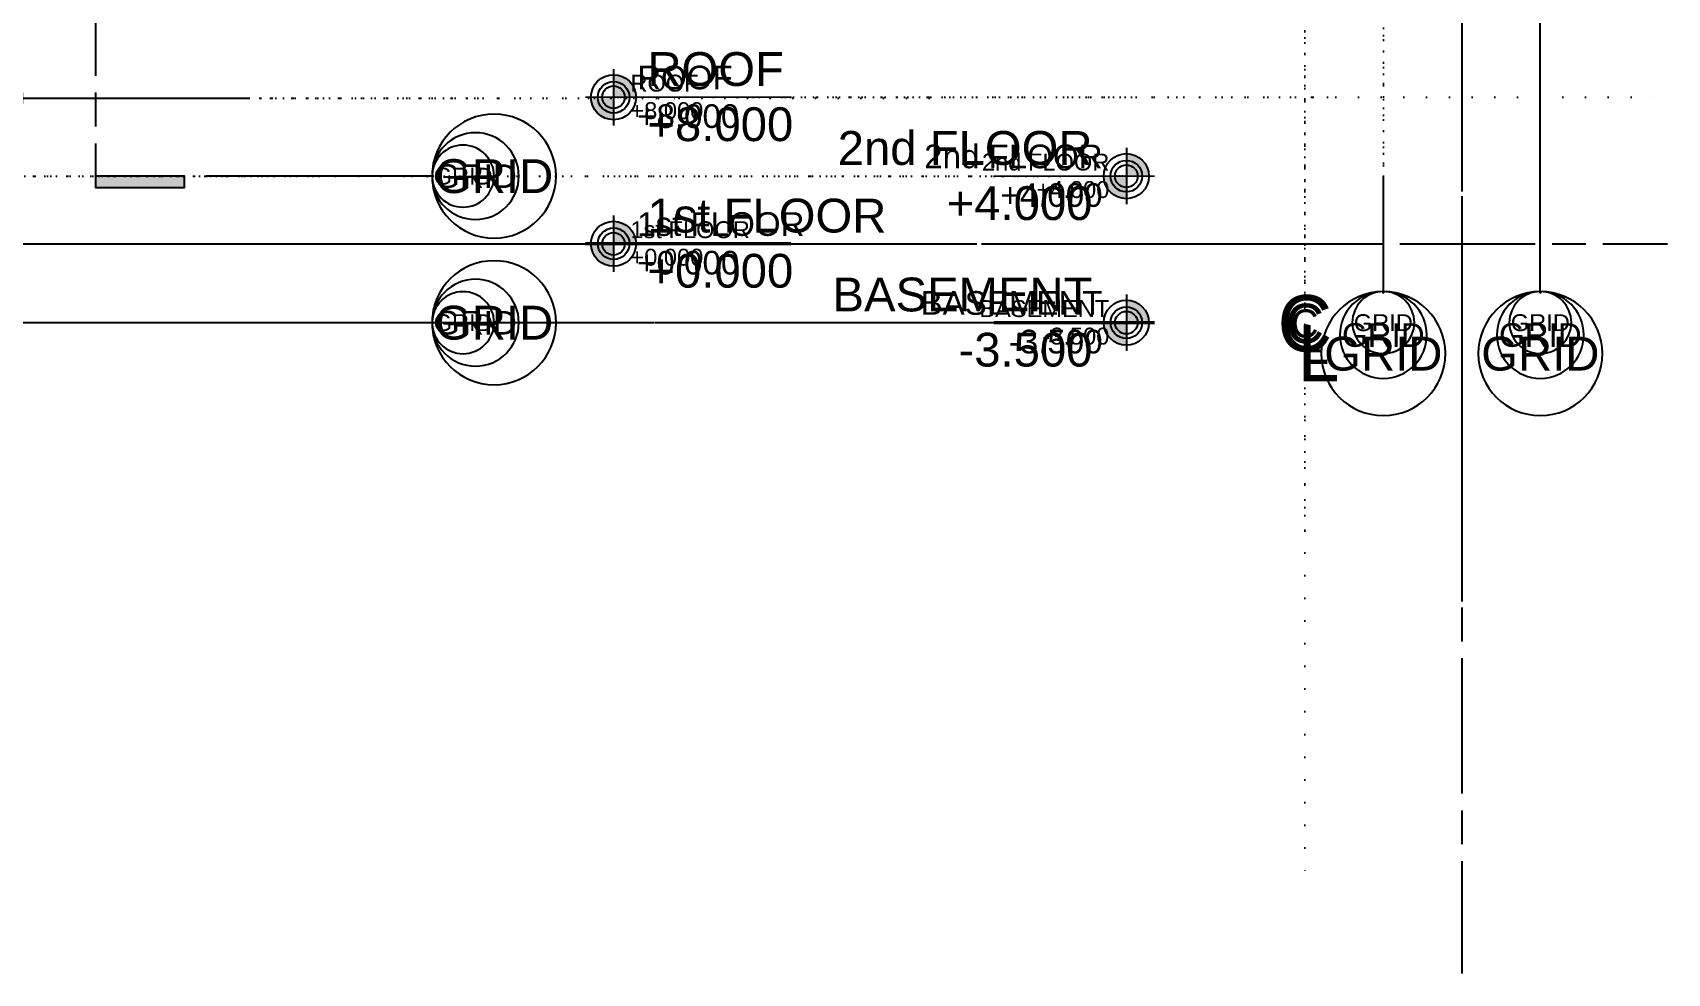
# Model space of a CAD drawing. Header units: centimetres. Extents: x -292707 to 138715, y -53922 to 66277.
# Drawn here: x -2898 to -1811, y -956 to -330 of the extents above; entities that cross this region are included whole.
import ezdxf
from ezdxf.enums import TextEntityAlignment as Align

# ---------------------------------------------------------------- set-up
doc = ezdxf.new("R2010")
doc.units = ezdxf.units.CM
doc.linetypes.add('ACAD_ISO08W100', pattern=[36, 24, -3, 6, -3])
doc.linetypes.add('DOT3', pattern=[1, 0, -1])
for name, color, linetype in [('0 @ 0.1', 7, 'Continuous'), ('0 @ 10', 7, 'Continuous'), ('0 @ 5', 7, 'Continuous'), ('0 @ 7', 7, 'Continuous'), ('A-ALINE-3', 111, 'Continuous'), ('A-ALINE-3 @ 0.1', 111, 'Continuous'), ('A-ALINE-3 @ 10', 111, 'Continuous'), ('A-ALINE-3 @ 5', 111, 'Continuous'), ('A-ALINE-3 @ 7', 111, 'Continuous'), ('A-ANNOTATION', 144, 'Continuous'), ('A-ANNOTATION @ 0.1', 144, 'Continuous'), ('A-ANNOTATION @ 10', 144, 'Continuous'), ('A-ANNOTATION @ 5', 144, 'Continuous'), ('A-ANNOTATION @ 7', 144, 'Continuous'), ('A-TEXT', 254, 'Continuous')]:
    doc.layers.add(name, color=color, linetype=linetype)
doc.styles.add('Font 9 pt', font='GOTHIC.TTF', dxfattribs={"height": 2.15})
doc.styles.get("Standard").update_dxf_attribs({"font": 'arial.ttf'})

# ---------------------------------------------------------------- blocks, each defined once
blk = doc.blocks.new('CL')
at = {"layer": 'Defpoints'}
blk.add_point((0, 0), dxfattribs=at)
at = {"char_height": 2.5, "attachment_point": 5, "style": 'Font 9 pt'}
for s, heights, insert in [('C', [147.812], (0, 0)), ('L', [0], (0.6, -1.3))]:
    blk.add_mtext_dynamic_manual_height_columns(s, width=187.20311, gutter_width=625, heights=heights, dxfattribs=dict(at, insert=insert))
blk = doc.blocks.new('*U1183')
at = {"layer": 'A-ANNOTATION @ 0.1', "xscale": 0.15, "yscale": 0.15, "zscale": 0.15}
blk.add_blockref('CL', (-2052.4, -523.7), dxfattribs=at)
at = {"layer": 'A-ANNOTATION @ 10', "xscale": 15, "yscale": 15, "zscale": 15}
blk.add_blockref('CL', (-2052.4, -523.7), dxfattribs=at)
at = {"layer": 'A-ANNOTATION @ 5', "xscale": 7.5, "yscale": 7.5, "zscale": 7.5}
blk.add_blockref('CL', (-2052.4, -523.7), dxfattribs=at)
at = {"layer": 'A-ANNOTATION @ 7', "xscale": 10.5, "yscale": 10.5, "zscale": 10.5}
blk.add_blockref('CL', (-2052.4, -523.7), dxfattribs=at)
blk = doc.blocks.new('*U32')
at = {"layer": 'A-ANNOTATION', "ltscale": 0.5}
blk.add_line((0, 0), (10, 0), dxfattribs=at)
at = {"layer": 'A-ANNOTATION', "linetype": 'ACAD_ISO08W100', "ltscale": 0.25}
blk.add_lwpolyline([(10, 0), (41.965, 0)], dxfattribs=at)
at = {"layer": 'A-ANNOTATION'}
blk.add_circle((-2.75, 0), 2.75, dxfattribs=at)
at = {"layer": 'A-TEXT'}
blk.add_attdef('N', text='', height=0.9, dxfattribs=at).set_placement((-2.75, 0), align=Align.MIDDLE_CENTER)
blk = doc.blocks.new('*U1199')
at = {"layer": '0 @ 0.1', "color": 124}
ref = blk.add_blockref('*U32', (-2906.2, -470.5), dxfattribs=dict(at, xscale=0.15, yscale=0.15, zscale=0.15))
ref.add_attrib('N', 'GRID', dxfattribs={"layer": 'A-TEXT', "height": 0.225}).set_placement((-2906.7, -470.5), align=Align.MIDDLE_CENTER)
at = {"layer": '0 @ 10', "color": 124}
ref = blk.add_blockref('*U32', (-2906.2, -470.5), dxfattribs=dict(at, xscale=15, yscale=15, zscale=15))
ref.add_attrib('N', 'GRID', dxfattribs={"layer": 'A-TEXT', "height": 22.5}).set_placement((-2947.5, -470.5), align=Align.MIDDLE_CENTER)
at = {"layer": '0 @ 5', "color": 124}
ref = blk.add_blockref('*U32', (-2906.2, -470.5), dxfattribs=dict(at, xscale=7.5, yscale=7.5, zscale=7.5))
ref.add_attrib('N', 'GRID', dxfattribs={"layer": 'A-TEXT', "height": 11.25}).set_placement((-2926.9, -470.5), align=Align.MIDDLE_CENTER)
at = {"layer": '0 @ 7', "color": 124}
ref = blk.add_blockref('*U32', (-2906.2, -470.5), dxfattribs=dict(at, xscale=10.5, yscale=10.5, zscale=10.5))
ref.add_attrib('N', 'GRID', dxfattribs={"layer": 'A-TEXT', "height": 15.75}).set_placement((-2935.1, -470.5), align=Align.MIDDLE_CENTER)
blk = doc.blocks.new('*U33')
at = {"layer": 'A-ANNOTATION', "ltscale": 0.5}
blk.add_line((0, 0), (10, 0), dxfattribs=at)
at = {"layer": 'A-ANNOTATION', "linetype": 'DOT3'}
blk.add_lwpolyline([(10, 0), (41.842, 0)], dxfattribs=at)
at = {"layer": 'A-ANNOTATION'}
blk.add_circle((-2.75, 0), 2.75, dxfattribs=at)
at = {"layer": 'A-TEXT'}
blk.add_attdef('N', text='', height=0.9, dxfattribs=at).set_placement((-2.75, 0), align=Align.MIDDLE_CENTER)
blk = doc.blocks.new('*U1200')
at = {"layer": '0 @ 0.1', "color": 124}
ref = blk.add_blockref('*U33', (-2905.3, -373.6), dxfattribs=dict(at, xscale=0.15, yscale=0.15, zscale=0.15))
ref.add_attrib('N', 'GRID', dxfattribs={"layer": 'A-TEXT', "height": 0.225}).set_placement((-2905.7, -373.6), align=Align.MIDDLE_CENTER)
at = {"layer": '0 @ 10', "color": 124}
ref = blk.add_blockref('*U33', (-2905.3, -373.6), dxfattribs=dict(at, xscale=15, yscale=15, zscale=15))
ref.add_attrib('N', 'GRID', dxfattribs={"layer": 'A-TEXT', "height": 22.5}).set_placement((-2946.6, -373.6), align=Align.MIDDLE_CENTER)
at = {"layer": '0 @ 5', "color": 124}
ref = blk.add_blockref('*U33', (-2905.3, -373.6), dxfattribs=dict(at, xscale=7.5, yscale=7.5, zscale=7.5))
ref.add_attrib('N', 'GRID', dxfattribs={"layer": 'A-TEXT', "height": 11.25}).set_placement((-2925.9, -373.6), align=Align.MIDDLE_CENTER)
at = {"layer": '0 @ 7', "color": 124}
ref = blk.add_blockref('*U33', (-2905.3, -373.6), dxfattribs=dict(at, xscale=10.5, yscale=10.5, zscale=10.5))
ref.add_attrib('N', 'GRID', dxfattribs={"layer": 'A-TEXT', "height": 15.75}).set_placement((-2934.2, -373.6), align=Align.MIDDLE_CENTER)
blk = doc.blocks.new('*U34')
at = {"layer": 'A-ANNOTATION', "ltscale": 0.5}
blk.add_line((0, 0), (10, 0), dxfattribs=at)
at = {"layer": 'A-ANNOTATION', "linetype": 'DOT3'}
blk.add_lwpolyline([(10, 0), (41.842, 0)], dxfattribs=at)
at = {"layer": 'A-ANNOTATION'}
blk.add_circle((-2.75, 0), 2.75, dxfattribs=at)
at = {"layer": 'A-TEXT'}
blk.add_attdef('N', text='', height=0.9, dxfattribs=at).set_placement((-2.75, 0), align=Align.MIDDLE_CENTER)
blk = doc.blocks.new('*U1201')
at = {"layer": '0 @ 0.1', "color": 124}
ref = blk.add_blockref('*U34', (-2632.8, -425.5), dxfattribs=dict(at, xscale=-0.15, yscale=0.15, zscale=0.15))
ref.add_attrib('N', 'GRID', dxfattribs={"layer": 'A-TEXT', "height": 0.225}).set_placement((-2632.3, -425.5), align=Align.MIDDLE_CENTER)
at = {"layer": '0 @ 10', "color": 124}
ref = blk.add_blockref('*U34', (-2632.8, -425.5), dxfattribs=dict(at, xscale=-15, yscale=15, zscale=15))
ref.add_attrib('N', 'GRID', dxfattribs={"layer": 'A-TEXT', "height": 22.5}).set_placement((-2591.5, -425.5), align=Align.MIDDLE_CENTER)
at = {"layer": '0 @ 5', "color": 124}
ref = blk.add_blockref('*U34', (-2632.8, -425.5), dxfattribs=dict(at, xscale=-7.5, yscale=7.5, zscale=7.5))
ref.add_attrib('N', 'GRID', dxfattribs={"layer": 'A-TEXT', "height": 11.25}).set_placement((-2612.1, -425.5), align=Align.MIDDLE_CENTER)
at = {"layer": '0 @ 7', "color": 124}
ref = blk.add_blockref('*U34', (-2632.8, -425.5), dxfattribs=dict(at, xscale=-10.5, yscale=10.5, zscale=10.5))
ref.add_attrib('N', 'GRID', dxfattribs={"layer": 'A-TEXT', "height": 15.75}).set_placement((-2603.9, -425.5), align=Align.MIDDLE_CENTER)
blk = doc.blocks.new('*U35')
at = {"layer": 'A-ANNOTATION', "ltscale": 0.5}
blk.add_line((0, 0), (10, 0), dxfattribs=at)
at = {"layer": 'A-ANNOTATION', "linetype": 'ACAD_ISO08W100', "ltscale": 0.25}
blk.add_lwpolyline([(10, 0), (42.005, 0)], dxfattribs=at)
at = {"layer": 'A-ANNOTATION'}
blk.add_circle((-2.75, 0), 2.75, dxfattribs=at)
at = {"layer": 'A-TEXT'}
blk.add_attdef('N', text='', height=0.9, dxfattribs=at).set_placement((-2.75, 0), align=Align.MIDDLE_CENTER)
blk = doc.blocks.new('*U1202')
at = {"layer": '0 @ 0.1', "color": 124}
ref = blk.add_blockref('*U35', (-2632.8, -523), dxfattribs=dict(at, xscale=-0.15, yscale=0.15, zscale=0.15))
ref.add_attrib('N', 'GRID', dxfattribs={"layer": 'A-TEXT', "height": 0.225}).set_placement((-2632.3, -523), align=Align.MIDDLE_CENTER)
at = {"layer": '0 @ 10', "color": 124}
ref = blk.add_blockref('*U35', (-2632.8, -523), dxfattribs=dict(at, xscale=-15, yscale=15, zscale=15))
ref.add_attrib('N', 'GRID', dxfattribs={"layer": 'A-TEXT', "height": 22.5}).set_placement((-2591.5, -523), align=Align.MIDDLE_CENTER)
at = {"layer": '0 @ 5', "color": 124}
ref = blk.add_blockref('*U35', (-2632.8, -523), dxfattribs=dict(at, xscale=-7.5, yscale=7.5, zscale=7.5))
ref.add_attrib('N', 'GRID', dxfattribs={"layer": 'A-TEXT', "height": 11.25}).set_placement((-2612.1, -523), align=Align.MIDDLE_CENTER)
at = {"layer": '0 @ 7', "color": 124}
ref = blk.add_blockref('*U35', (-2632.8, -523), dxfattribs=dict(at, xscale=-10.5, yscale=10.5, zscale=10.5))
ref.add_attrib('N', 'GRID', dxfattribs={"layer": 'A-TEXT', "height": 15.75}).set_placement((-2603.9, -523), align=Align.MIDDLE_CENTER)
blk = doc.blocks.new('*U40')
at = {"layer": 'A-ANNOTATION'}
h = blk.add_hatch(color=256, dxfattribs=at)
h.dxf.hatch_style = 1
h.paths.add_polyline_path([(1, 0, 0.414214), (0, 1), (0, 0)])
h.paths.add_polyline_path([(0, 0), (-1, 0, 0.414214), (0, -1)])
blk.add_lwpolyline([(0, 1.25), (0, -1.25)], dxfattribs=at)
at = {"layer": 'A-ANNOTATION', "const_width": 0.075}
blk.add_lwpolyline([(-1.25, 0), (7.861, 0)], dxfattribs=at)
at = {"layer": 'A-ANNOTATION', "linetype": 'DOT3'}
blk.add_lwpolyline([(7.861, 0), (46.718, 0)], dxfattribs=at)
at = {"layer": 'A-ANNOTATION'}
blk.add_circle((0, 0), 1, dxfattribs=at)
at = {"layer": 'A-TEXT', "style": 'Font 9 pt'}
blk.add_attdef('FLOOR', text='', height=0.625, dxfattribs=at).set_placement((-0.5, 0), align=Align.BOTTOM_RIGHT)
blk.add_attdef('ELEVATION', text='', height=0.625, dxfattribs=at).set_placement((-0.5, -0.125), align=Align.TOP_RIGHT)
blk = doc.blocks.new('*U1207')
at = {"layer": '0 @ 0.1'}
ref = blk.add_blockref('*U40', (-2512.1, -373), dxfattribs=dict(at, xscale=0.15, yscale=0.15, zscale=0.15))
ref.add_attrib('FLOOR', 'ROOF', dxfattribs={"layer": 'A-TEXT', "height": 0.225}).set_placement((-2511.9, -372.7), align=Align.TOP_LEFT)
ref.add_attrib('ELEVATION', '+8.000', dxfattribs={"layer": 'A-TEXT', "height": 0.225}).set_placement((-2511.9, -373), align=Align.TOP_LEFT)
at = {"layer": '0 @ 10'}
ref = blk.add_blockref('*U40', (-2512.1, -373), dxfattribs=dict(at, xscale=15, yscale=15, zscale=15))
ref.add_attrib('FLOOR', 'ROOF', dxfattribs={"layer": 'A-TEXT', "height": 22.5}).set_placement((-2489.6, -343), align=Align.TOP_LEFT)
ref.add_attrib('ELEVATION', '+8.000', dxfattribs={"layer": 'A-TEXT', "height": 22.5}).set_placement((-2489.6, -379.7), align=Align.TOP_LEFT)
at = {"layer": '0 @ 5'}
ref = blk.add_blockref('*U40', (-2512.1, -373), dxfattribs=dict(at, xscale=7.5, yscale=7.5, zscale=7.5))
ref.add_attrib('FLOOR', 'ROOF', dxfattribs={"layer": 'A-TEXT', "height": 11.25}).set_placement((-2500.9, -358), align=Align.TOP_LEFT)
ref.add_attrib('ELEVATION', '+8.000', dxfattribs={"layer": 'A-TEXT', "height": 11.25}).set_placement((-2500.9, -376.3), align=Align.TOP_LEFT)
at = {"layer": '0 @ 7'}
ref = blk.add_blockref('*U40', (-2512.1, -373), dxfattribs=dict(at, xscale=10.5, yscale=10.5, zscale=10.5))
ref.add_attrib('FLOOR', 'ROOF', dxfattribs={"layer": 'A-TEXT', "height": 15.75}).set_placement((-2496.4, -352), align=Align.TOP_LEFT)
ref.add_attrib('ELEVATION', '+8.000', dxfattribs={"layer": 'A-TEXT', "height": 15.75}).set_placement((-2496.4, -377.7), align=Align.TOP_LEFT)
blk = doc.blocks.new('*U41')
at = {"layer": 'A-ANNOTATION'}
h = blk.add_hatch(color=256, dxfattribs=at)
h.dxf.hatch_style = 1
h.paths.add_polyline_path([(1, 0, 0.414214), (0, 1), (0, 0)])
h.paths.add_polyline_path([(0, 0), (-1, 0, 0.414214), (0, -1)])
blk.add_lwpolyline([(0, 1.25), (0, -1.25)], dxfattribs=at)
at = {"layer": 'A-ANNOTATION', "ltscale": 0.5, "const_width": 0.15}
for points in [[(-1.25, 0), (-5.861, 0)], [(1.25, 0), (-1.25, 0)]]:
    blk.add_lwpolyline(points, dxfattribs=at)
at = {"layer": 'A-ANNOTATION', "linetype": 'ACAD_ISO08W100', "ltscale": 0.25}
blk.add_lwpolyline([(-5.861, 0), (-46.718, 0)], dxfattribs=at)
at = {"layer": 'A-ANNOTATION'}
blk.add_circle((0, 0), 1, dxfattribs=at)
at = {"layer": 'A-TEXT', "style": 'Font 9 pt'}
blk.add_attdef('FLOOR', text='', height=1.25, dxfattribs=at).set_placement((-1, 0), align=Align.BOTTOM_RIGHT)
blk.add_attdef('ELEVATION', text='', height=1.25, dxfattribs=at).set_placement((-1, -0.25), align=Align.TOP_RIGHT)
blk = doc.blocks.new('*U1208')
at = {"layer": '0 @ 0.1', "linetype": 'ACAD_ISO08W100'}
ref = blk.add_blockref('*U41', (-2171.1, -523), dxfattribs=dict(at, xscale=0.15, yscale=0.15, zscale=0.15))
ref.add_attrib('FLOOR', 'BASEMENT', dxfattribs={"layer": 'A-TEXT', "height": 0.225}).set_placement((-2171.3, -522.7), align=Align.TOP_RIGHT)
ref.add_attrib('ELEVATION', '-3.500', dxfattribs={"layer": 'A-TEXT', "height": 0.225}).set_placement((-2171.3, -523), align=Align.TOP_RIGHT)
at = {"layer": '0 @ 10', "linetype": 'ACAD_ISO08W100'}
ref = blk.add_blockref('*U41', (-2171.1, -523), dxfattribs=dict(at, xscale=15, yscale=15, zscale=15))
ref.add_attrib('FLOOR', 'BASEMENT', dxfattribs={"layer": 'A-TEXT', "height": 22.5}).set_placement((-2193.6, -493), align=Align.TOP_RIGHT)
ref.add_attrib('ELEVATION', '-3.500', dxfattribs={"layer": 'A-TEXT', "height": 22.5}).set_placement((-2193.6, -529.7), align=Align.TOP_RIGHT)
at = {"layer": '0 @ 5', "linetype": 'ACAD_ISO08W100'}
ref = blk.add_blockref('*U41', (-2171.1, -523), dxfattribs=dict(at, xscale=7.5, yscale=7.5, zscale=7.5))
ref.add_attrib('FLOOR', 'BASEMENT', dxfattribs={"layer": 'A-TEXT', "height": 11.25}).set_placement((-2182.4, -508), align=Align.TOP_RIGHT)
ref.add_attrib('ELEVATION', '-3.500', dxfattribs={"layer": 'A-TEXT', "height": 11.25}).set_placement((-2182.4, -526.3), align=Align.TOP_RIGHT)
at = {"layer": '0 @ 7', "linetype": 'ACAD_ISO08W100'}
ref = blk.add_blockref('*U41', (-2171.1, -523), dxfattribs=dict(at, xscale=10.5, yscale=10.5, zscale=10.5))
ref.add_attrib('FLOOR', 'BASEMENT', dxfattribs={"layer": 'A-TEXT', "height": 15.75}).set_placement((-2186.9, -502), align=Align.TOP_RIGHT)
ref.add_attrib('ELEVATION', '-3.500', dxfattribs={"layer": 'A-TEXT', "height": 15.75}).set_placement((-2186.9, -527.7), align=Align.TOP_RIGHT)
blk = doc.blocks.new('*U42')
at = {"layer": 'A-ANNOTATION'}
h = blk.add_hatch(color=256, dxfattribs=at)
h.dxf.hatch_style = 1
h.paths.add_polyline_path([(1, 0, 0.414214), (0, 1), (0, 0)])
h.paths.add_polyline_path([(0, 0), (-1, 0, 0.414214), (0, -1)])
blk.add_lwpolyline([(0, 1.25), (0, -1.25)], dxfattribs=at)
at = {"layer": 'A-ANNOTATION', "linetype": 'DOT3'}
blk.add_lwpolyline([(-5.861, 0), (-46.718, 0)], dxfattribs=at)
at = {"layer": 'A-ANNOTATION', "const_width": 0.075}
blk.add_lwpolyline([(1.25, 0), (-5.861, 0)], dxfattribs=at)
at = {"layer": 'A-ANNOTATION'}
blk.add_circle((0, 0), 1, dxfattribs=at)
at = {"layer": 'A-TEXT', "style": 'Font 9 pt'}
blk.add_attdef('FLOOR', text='', height=0.625, dxfattribs=at).set_placement((-0.5, 0), align=Align.BOTTOM_RIGHT)
blk.add_attdef('ELEVATION', text='', height=0.625, dxfattribs=at).set_placement((-0.5, -0.125), align=Align.TOP_RIGHT)
blk = doc.blocks.new('*U1209')
at = {"layer": '0 @ 0.1'}
ref = blk.add_blockref('*U42', (-2171.1, -425.5), dxfattribs=dict(at, xscale=0.15, yscale=0.15, zscale=0.15))
ref.add_attrib('FLOOR', '2nd FLOOR', dxfattribs={"layer": 'A-TEXT', "height": 0.225}).set_placement((-2171.3, -425.2), align=Align.TOP_RIGHT)
ref.add_attrib('ELEVATION', '+4.000', dxfattribs={"layer": 'A-TEXT', "height": 0.225}).set_placement((-2171.3, -425.5), align=Align.TOP_RIGHT)
at = {"layer": '0 @ 10'}
ref = blk.add_blockref('*U42', (-2171.1, -425.5), dxfattribs=dict(at, xscale=15, yscale=15, zscale=15))
ref.add_attrib('FLOOR', '2nd FLOOR', dxfattribs={"layer": 'A-TEXT', "height": 22.5}).set_placement((-2193.6, -395.5), align=Align.TOP_RIGHT)
ref.add_attrib('ELEVATION', '+4.000', dxfattribs={"layer": 'A-TEXT', "height": 22.5}).set_placement((-2193.6, -432.2), align=Align.TOP_RIGHT)
at = {"layer": '0 @ 5'}
ref = blk.add_blockref('*U42', (-2171.1, -425.5), dxfattribs=dict(at, xscale=7.5, yscale=7.5, zscale=7.5))
ref.add_attrib('FLOOR', '2nd FLOOR', dxfattribs={"layer": 'A-TEXT', "height": 11.25}).set_placement((-2182.4, -410.5), align=Align.TOP_RIGHT)
ref.add_attrib('ELEVATION', '+4.000', dxfattribs={"layer": 'A-TEXT', "height": 11.25}).set_placement((-2182.4, -428.8), align=Align.TOP_RIGHT)
at = {"layer": '0 @ 7'}
ref = blk.add_blockref('*U42', (-2171.1, -425.5), dxfattribs=dict(at, xscale=10.5, yscale=10.5, zscale=10.5))
ref.add_attrib('FLOOR', '2nd FLOOR', dxfattribs={"layer": 'A-TEXT', "height": 15.75}).set_placement((-2186.9, -404.5), align=Align.TOP_RIGHT)
ref.add_attrib('ELEVATION', '+4.000', dxfattribs={"layer": 'A-TEXT', "height": 15.75}).set_placement((-2186.9, -430.2), align=Align.TOP_RIGHT)
blk = doc.blocks.new('*U43')
at = {"layer": 'A-ANNOTATION'}
h = blk.add_hatch(color=256, dxfattribs=at)
h.dxf.hatch_style = 1
h.paths.add_polyline_path([(1, 0, 0.414214), (0, 1), (0, 0)])
h.paths.add_polyline_path([(0, 0), (-1, 0, 0.414214), (0, -1)])
blk.add_lwpolyline([(0, 1.25), (0, -1.25)], dxfattribs=at)
at = {"layer": 'A-ANNOTATION', "ltscale": 0.5, "const_width": 0.15}
for points in [[(1.25, 0), (-1.25, 0)], [(1.25, 0), (7.861, 0)]]:
    blk.add_lwpolyline(points, dxfattribs=at)
at = {"layer": 'A-ANNOTATION', "linetype": 'ACAD_ISO08W100', "ltscale": 0.25}
blk.add_lwpolyline([(7.861, 0), (46.718, 0)], dxfattribs=at)
at = {"layer": 'A-ANNOTATION'}
blk.add_circle((0, 0), 1, dxfattribs=at)
at = {"layer": 'A-TEXT', "style": 'Font 9 pt'}
blk.add_attdef('FLOOR', text='', height=1.25, dxfattribs=at).set_placement((-1, 0), align=Align.BOTTOM_RIGHT)
blk.add_attdef('ELEVATION', text='', height=1.25, dxfattribs=at).set_placement((-1, -0.25), align=Align.TOP_RIGHT)
blk = doc.blocks.new('*U1210')
at = {"layer": '0 @ 0.1', "linetype": 'ACAD_ISO08W100'}
ref = blk.add_blockref('*U43', (-2512.1, -470.5), dxfattribs=dict(at, xscale=0.15, yscale=0.15, zscale=0.15))
ref.add_attrib('FLOOR', '1st FLOOR', dxfattribs={"layer": 'A-TEXT', "height": 0.225}).set_placement((-2511.9, -470.2), align=Align.TOP_LEFT)
ref.add_attrib('ELEVATION', '+0.000', dxfattribs={"layer": 'A-TEXT', "height": 0.225}).set_placement((-2511.9, -470.5), align=Align.TOP_LEFT)
at = {"layer": '0 @ 10', "linetype": 'ACAD_ISO08W100'}
ref = blk.add_blockref('*U43', (-2512.1, -470.5), dxfattribs=dict(at, xscale=15, yscale=15, zscale=15))
ref.add_attrib('FLOOR', '1st FLOOR', dxfattribs={"layer": 'A-TEXT', "height": 22.5}).set_placement((-2489.6, -440.5), align=Align.TOP_LEFT)
ref.add_attrib('ELEVATION', '+0.000', dxfattribs={"layer": 'A-TEXT', "height": 22.5}).set_placement((-2489.6, -477.2), align=Align.TOP_LEFT)
at = {"layer": '0 @ 5', "linetype": 'ACAD_ISO08W100'}
ref = blk.add_blockref('*U43', (-2512.1, -470.5), dxfattribs=dict(at, xscale=7.5, yscale=7.5, zscale=7.5))
ref.add_attrib('FLOOR', '1st FLOOR', dxfattribs={"layer": 'A-TEXT', "height": 11.25}).set_placement((-2500.9, -455.5), align=Align.TOP_LEFT)
ref.add_attrib('ELEVATION', '+0.000', dxfattribs={"layer": 'A-TEXT', "height": 11.25}).set_placement((-2500.9, -473.8), align=Align.TOP_LEFT)
at = {"layer": '0 @ 7', "linetype": 'ACAD_ISO08W100'}
ref = blk.add_blockref('*U43', (-2512.1, -470.5), dxfattribs=dict(at, xscale=10.5, yscale=10.5, zscale=10.5))
ref.add_attrib('FLOOR', '1st FLOOR', dxfattribs={"layer": 'A-TEXT', "height": 15.75}).set_placement((-2496.4, -449.5), align=Align.TOP_LEFT)
ref.add_attrib('ELEVATION', '+0.000', dxfattribs={"layer": 'A-TEXT', "height": 15.75}).set_placement((-2496.4, -475.2), align=Align.TOP_LEFT)
blk = doc.blocks.new('A$C1d8acfcd')
at = {"layer": 'A-ANNOTATION'}
h = blk.add_hatch(color=256, dxfattribs=at)
h.dxf.hatch_style = 1
h.paths.add_polyline_path([(0, 5), (0, 0), (39.5, 0), (39.5, 5)])
blk.add_lwpolyline([(0, 5), (0, 0), (39.5, 0), (39.5, 5)], close=True, dxfattribs=at)
blk = doc.blocks.new('*U49')
at = {"layer": 'A-ANNOTATION'}
h = blk.add_hatch(color=256, dxfattribs=at)
h.dxf.hatch_style = 1
h.paths.add_polyline_path([(1.884, 4.754), (0, 6.58), (0, 5.5, -0.19091)])
h = blk.add_hatch(color=256, dxfattribs=at)
h.dxf.hatch_style = 1
h.paths.add_polyline_path([(1.945, 0.805), (3.95, 2.75), (1.884, 4.754, -0.20694), (2.75, 2.75, -0.198912)])
h = blk.add_hatch(color=256, dxfattribs=at)
h.dxf.hatch_style = 1
h.paths.add_polyline_path([(0, -1.08), (1.945, 0.805, -0.198912), (0, 0)])
for points in [[(0, 0), (0, -1.08), (3.95, 2.75), (0, 6.58), (0, 5.5)], [(-2.75, 2.75), (2.75, 2.75)]]:
    blk.add_lwpolyline(points, dxfattribs=at)
at = {"layer": 'A-ANNOTATION', "linetype": 'ACAD_ISO08W100', "ltscale": 0.25}
blk.add_lwpolyline([(0, 0), (0, -37.95)], dxfattribs=at)
at = {"layer": 'A-ANNOTATION'}
blk.add_circle((0, 2.75), 2.75, dxfattribs=at)
at = {"layer": 'A-ANNOTATION', "xscale": 0.1, "yscale": 0.1, "zscale": 0.1}
blk.add_blockref('A$C1d8acfcd', (0, -37.95), dxfattribs=at)
at = {"layer": 'A-TEXT'}
for tag, p in [('NO', (0, 3.75)), ('CODE', (0, 1.75))]:
    blk.add_attdef(tag, text='', height=0.9, dxfattribs=at).set_placement(p, align=Align.MIDDLE_CENTER)
blk = doc.blocks.new('*U1212')
at = {"layer": '0 @ 0.1'}
ref = blk.add_blockref('*U49', (-2856.6, 136.3), dxfattribs=dict(at, xscale=0.15, yscale=0.15, zscale=0.15))
ref.add_attrib('NO', '1', dxfattribs={"layer": 'A-TEXT', "height": 0.135}).set_placement((-2856.6, 136.9), align=Align.MIDDLE_CENTER)
ref.add_attrib('CODE', 'A-1.01', dxfattribs={"layer": 'A-TEXT', "height": 0.135}).set_placement((-2856.6, 136.6), align=Align.MIDDLE_CENTER)
at = {"layer": '0 @ 10'}
ref = blk.add_blockref('*U49', (-2856.6, 136.3), dxfattribs=dict(at, xscale=15, yscale=15, zscale=15))
ref.add_attrib('NO', '1', dxfattribs={"layer": 'A-TEXT', "height": 13.5}).set_placement((-2856.6, 193.7), align=Align.MIDDLE_CENTER)
ref.add_attrib('CODE', 'A-1.01', dxfattribs={"layer": 'A-TEXT', "height": 13.5}).set_placement((-2856.6, 161.5), align=Align.MIDDLE_CENTER)
at = {"layer": '0 @ 5'}
ref = blk.add_blockref('*U49', (-2856.6, 136.3), dxfattribs=dict(at, xscale=7.5, yscale=7.5, zscale=7.5))
ref.add_attrib('NO', '1', dxfattribs={"layer": 'A-TEXT', "height": 6.75}).set_placement((-2856.6, 165), align=Align.MIDDLE_CENTER)
ref.add_attrib('CODE', 'A-1.01', dxfattribs={"layer": 'A-TEXT', "height": 6.75}).set_placement((-2856.6, 148.9), align=Align.MIDDLE_CENTER)
at = {"layer": '0 @ 7'}
ref = blk.add_blockref('*U49', (-2856.6, 136.3), dxfattribs=dict(at, xscale=10.5, yscale=10.5, zscale=10.5))
ref.add_attrib('NO', '1', dxfattribs={"layer": 'A-TEXT', "height": 9.45}).set_placement((-2856.6, 176.5), align=Align.MIDDLE_CENTER)
ref.add_attrib('CODE', 'A-1.01', dxfattribs={"layer": 'A-TEXT', "height": 9.45}).set_placement((-2856.6, 153.9), align=Align.MIDDLE_CENTER)
blk = doc.blocks.new('*U46')
at = {"layer": 'A-ANNOTATION', "ltscale": 0.5}
blk.add_line((0, 0), (0, -5.112), dxfattribs=at)
at = {"layer": 'A-ANNOTATION', "linetype": 'DOT3'}
blk.add_lwpolyline([(0, -5.112), (0, -50.697)], dxfattribs=at)
at = {"layer": 'A-ANNOTATION'}
blk.add_circle((0, 2.75), 2.75, dxfattribs=at)
at = {"layer": 'A-TEXT'}
blk.add_attdef('N', text='', height=0.9, dxfattribs=at).set_placement((0, 2.75), align=Align.MIDDLE_CENTER)
blk = doc.blocks.new('*U1213')
at = {"layer": 'A-ALINE-3 @ 0.1'}
ref = blk.add_blockref('*U46', (-2052.4, -131.3), dxfattribs=dict(at, xscale=0.15, yscale=0.15, zscale=0.15))
ref.add_attrib('N', 'GRID', dxfattribs={"layer": 'A-TEXT', "height": 0.225}).set_placement((-2052.4, -130.9), align=Align.MIDDLE_CENTER)
at = {"layer": 'A-ALINE-3 @ 10'}
ref = blk.add_blockref('*U46', (-2052.4, -131.3), dxfattribs=dict(at, xscale=15, yscale=15, zscale=15))
ref.add_attrib('N', 'GRID', dxfattribs={"layer": 'A-TEXT', "height": 22.5}).set_placement((-2052.4, -90), align=Align.MIDDLE_CENTER)
at = {"layer": 'A-ALINE-3 @ 5'}
ref = blk.add_blockref('*U46', (-2052.4, -131.3), dxfattribs=dict(at, xscale=7.5, yscale=7.5, zscale=7.5))
ref.add_attrib('N', 'GRID', dxfattribs={"layer": 'A-TEXT', "height": 11.25}).set_placement((-2052.4, -110.7), align=Align.MIDDLE_CENTER)
at = {"layer": 'A-ALINE-3 @ 7'}
ref = blk.add_blockref('*U46', (-2052.4, -131.3), dxfattribs=dict(at, xscale=10.5, yscale=10.5, zscale=10.5))
ref.add_attrib('N', 'GRID', dxfattribs={"layer": 'A-TEXT', "height": 15.75}).set_placement((-2052.4, -102.4), align=Align.MIDDLE_CENTER)
blk = doc.blocks.new('*U47')
at = {"layer": 'A-ANNOTATION', "ltscale": 0.5}
blk.add_line((0, 0), (0, -5), dxfattribs=at)
at = {"layer": 'A-ANNOTATION', "linetype": 'ACAD_ISO08W100', "ltscale": 0.25}
blk.add_lwpolyline([(0, -5), (0, -54.972)], dxfattribs=at)
at = {"layer": 'A-ANNOTATION'}
blk.add_circle((0, 2.75), 2.75, dxfattribs=at)
at = {"layer": 'A-TEXT'}
blk.add_attdef('N', text='', height=0.9, dxfattribs=at).set_placement((0, 2.75), align=Align.MIDDLE_CENTER)
blk = doc.blocks.new('*U1214')
at = {"layer": '0 @ 0.1', "color": 124}
ref = blk.add_blockref('*U47', (-1895.8, -502.3), dxfattribs=dict(at, xscale=-0.15, yscale=0.15, zscale=0.15, rotation=180))
ref.add_attrib('N', 'GRID', dxfattribs={"layer": 'A-TEXT', "height": 0.225}).set_placement((-1895.8, -502.7), align=Align.MIDDLE_CENTER)
at = {"layer": '0 @ 10', "color": 124}
ref = blk.add_blockref('*U47', (-1895.8, -502.3), dxfattribs=dict(at, xscale=-15, yscale=15, zscale=15, rotation=180))
ref.add_attrib('N', 'GRID', dxfattribs={"layer": 'A-TEXT', "height": 22.5}).set_placement((-1895.8, -543.6), align=Align.MIDDLE_CENTER)
at = {"layer": '0 @ 5', "color": 124}
ref = blk.add_blockref('*U47', (-1895.8, -502.3), dxfattribs=dict(at, xscale=-7.5, yscale=7.5, zscale=7.5, rotation=180))
ref.add_attrib('N', 'GRID', dxfattribs={"layer": 'A-TEXT', "height": 11.25}).set_placement((-1895.8, -523), align=Align.MIDDLE_CENTER)
at = {"layer": '0 @ 7', "color": 124}
ref = blk.add_blockref('*U47', (-1895.8, -502.3), dxfattribs=dict(at, xscale=-10.5, yscale=10.5, zscale=10.5, rotation=180))
ref.add_attrib('N', 'GRID', dxfattribs={"layer": 'A-TEXT', "height": 15.75}).set_placement((-1895.8, -531.2), align=Align.MIDDLE_CENTER)
blk = doc.blocks.new('*U44')
at = {"layer": 'A-ANNOTATION', "ltscale": 0.5}
blk.add_line((0, 0), (0, -5), dxfattribs=at)
at = {"layer": 'A-ANNOTATION', "linetype": 'ACAD_ISO08W100', "ltscale": 0.25}
blk.add_lwpolyline([(0, -5), (0, -54.972)], dxfattribs=at)
at = {"layer": 'A-ANNOTATION'}
blk.add_circle((0, 2.75), 2.75, dxfattribs=at)
at = {"layer": 'A-TEXT'}
blk.add_attdef('N', text='', height=0.9, dxfattribs=at).set_placement((0, 2.75), align=Align.MIDDLE_CENTER)
blk = doc.blocks.new('*U1215')
at = {"layer": '0 @ 0.1', "color": 124}
ref = blk.add_blockref('*U44', (-1948, -131.3), dxfattribs=dict(at, xscale=0.15, yscale=0.15, zscale=0.15))
ref.add_attrib('N', 'GRID', dxfattribs={"layer": 'A-TEXT', "height": 0.225}).set_placement((-1948, -130.9), align=Align.MIDDLE_CENTER)
at = {"layer": '0 @ 10', "color": 124}
ref = blk.add_blockref('*U44', (-1948, -131.3), dxfattribs=dict(at, xscale=15, yscale=15, zscale=15))
ref.add_attrib('N', 'GRID', dxfattribs={"layer": 'A-TEXT', "height": 22.5}).set_placement((-1948, -90), align=Align.MIDDLE_CENTER)
at = {"layer": '0 @ 5', "color": 124}
ref = blk.add_blockref('*U44', (-1948, -131.3), dxfattribs=dict(at, xscale=7.5, yscale=7.5, zscale=7.5))
ref.add_attrib('N', 'GRID', dxfattribs={"layer": 'A-TEXT', "height": 11.25}).set_placement((-1948, -110.7), align=Align.MIDDLE_CENTER)
at = {"layer": '0 @ 7', "color": 124}
ref = blk.add_blockref('*U44', (-1948, -131.3), dxfattribs=dict(at, xscale=10.5, yscale=10.5, zscale=10.5))
ref.add_attrib('N', 'GRID', dxfattribs={"layer": 'A-TEXT', "height": 15.75}).set_placement((-1948, -102.4), align=Align.MIDDLE_CENTER)
blk = doc.blocks.new('*U45')
at = {"layer": 'A-ANNOTATION', "ltscale": 0.5}
blk.add_line((0, 0), (0, -5.112), dxfattribs=at)
at = {"layer": 'A-ANNOTATION', "linetype": 'DOT3'}
blk.add_lwpolyline([(0, -5.112), (0, -54.972)], dxfattribs=at)
at = {"layer": 'A-ANNOTATION'}
blk.add_circle((0, 2.75), 2.75, dxfattribs=at)
at = {"layer": 'A-TEXT'}
blk.add_attdef('N', text='', height=0.9, dxfattribs=at).set_placement((0, 2.75), align=Align.MIDDLE_CENTER)
blk = doc.blocks.new('*U1216')
at = {"layer": 'A-ALINE-3 @ 0.1'}
ref = blk.add_blockref('*U45', (-2000.2, -502.3), dxfattribs=dict(at, xscale=-0.15, yscale=0.15, zscale=0.15, rotation=180))
ref.add_attrib('N', 'GRID', dxfattribs={"layer": 'A-TEXT', "height": 0.225}).set_placement((-2000.2, -502.7), align=Align.MIDDLE_CENTER)
at = {"layer": 'A-ALINE-3 @ 10'}
ref = blk.add_blockref('*U45', (-2000.2, -502.3), dxfattribs=dict(at, xscale=-15, yscale=15, zscale=15, rotation=180))
ref.add_attrib('N', 'GRID', dxfattribs={"layer": 'A-TEXT', "height": 22.5}).set_placement((-2000.2, -543.6), align=Align.MIDDLE_CENTER)
at = {"layer": 'A-ALINE-3 @ 5'}
ref = blk.add_blockref('*U45', (-2000.2, -502.3), dxfattribs=dict(at, xscale=-7.5, yscale=7.5, zscale=7.5, rotation=180))
ref.add_attrib('N', 'GRID', dxfattribs={"layer": 'A-TEXT', "height": 11.25}).set_placement((-2000.2, -523), align=Align.MIDDLE_CENTER)
at = {"layer": 'A-ALINE-3 @ 7'}
ref = blk.add_blockref('*U45', (-2000.2, -502.3), dxfattribs=dict(at, xscale=-10.5, yscale=10.5, zscale=10.5, rotation=180))
ref.add_attrib('N', 'GRID', dxfattribs={"layer": 'A-TEXT', "height": 15.75}).set_placement((-2000.2, -531.2), align=Align.MIDDLE_CENTER)

msp = doc.modelspace()

# ---------------------------------------------------------------- block references
for name in ['*U1214', '*U1212', '*U1215', '*U1200', '*U1207', '*U1201', '*U1209', '*U1199', '*U1210', '*U1202', '*U1208']:
    msp.add_blockref(name, (0, 0))
at = {"layer": 'A-ALINE-3'}
for name in ['*U1216', '*U1213']:
    msp.add_blockref(name, (0, 0), dxfattribs=at)
at = {"layer": 'A-ANNOTATION'}
msp.add_blockref('*U1183', (0, 0), dxfattribs=at)

doc.saveas('drawing.dxf')
